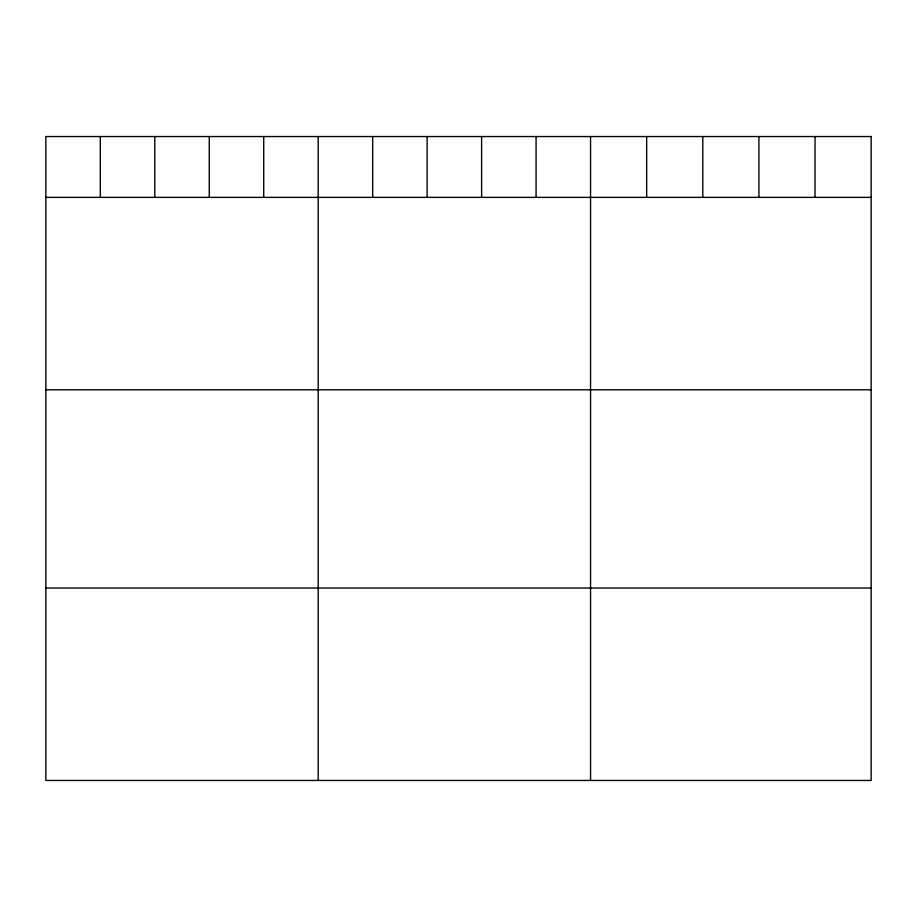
<?xml version="1.0" encoding="UTF-8"?>
<svg xmlns="http://www.w3.org/2000/svg" width="917" height="917" viewBox="0 0 917 917"><rect width="100%" height="100%" fill="white"/><g stroke="black" fill="none" stroke-linecap="round" stroke-linejoin="round"><path stroke-width="1.38" d="M45.85 197.373L871.15 197.373M45.85 389.794L871.15 389.794M45.85 588.038L871.15 588.038M815.03 136.541L815.03 197.373M758.909 136.541L758.909 197.373M702.789 136.541L702.789 197.373M646.668 136.541L646.668 197.373M590.548 136.541L590.548 780.459M536.078 136.541L536.078 197.373M481.608 136.541L481.608 197.373M427.139 136.541L427.139 197.373M372.669 136.541L372.669 197.373M318.199 136.541L318.199 780.459M263.729 136.541L263.729 197.373M209.259 136.541L209.259 197.373M154.79 136.541L154.79 197.373M100.32 136.541L100.32 197.373M871.15 136.541L45.85 136.541L45.85 780.459L871.15 780.459L871.15 136.541"/></g></svg>
